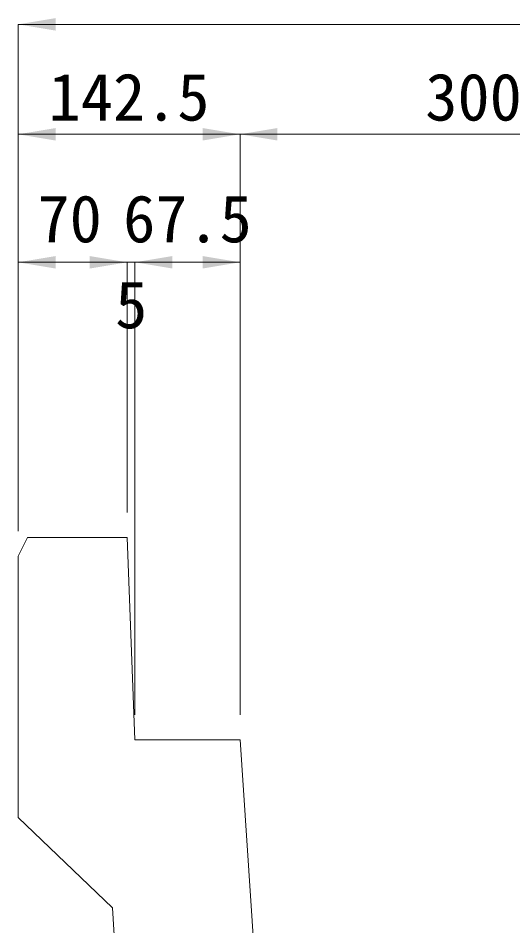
# Model space of a CAD drawing. Units: millimetres at full size; some dimension numbers follow another scale. Extents: x 47228 to 87734, y -20408 to -2620.
# Drawn here: x 56611 to 56929, y -15594 to -15010 of the extents above; entities that cross this region are included whole.
import ezdxf
from ezdxf.enums import TextEntityAlignment as Align

# ---------------------------------------------------------------- set-up
doc = ezdxf.new("R2010")
doc.units = ezdxf.units.MM
doc.header["$LTSCALE"] = 40
doc.layers.add('寸法線', color=7, linetype='Continuous', lineweight=9)
doc.layers.add('本体', color=2, linetype='Continuous', lineweight=13)
doc.styles.add('ＭＳ ゴシック', font='')
doc.styles.get('ＭＳ ゴシック').set_extended_font_data('MS Gothic')

# ---------------------------------------------------------------- blocks, each defined once
blk = doc.blocks.new('filled_arrow')
at = {"color": 0, "linetype": 'Continuous', "lineweight": -2}
blk.add_solid([(7.5, 1.25), (0, 0), (7.5, -1.25)], dxfattribs=at)

msp = doc.modelspace()

# ---------------------------------------------------------------- linework, layer by layer
at = {"layer": '寸法線'}
for p, q in [((56611.11, -15014.25), (57196.11, -15014.25)), ((56611.11, -15339.9), (56611.11, -15014.25)), ((56611.11, -15084.88), (56753.61, -15084.88)), ((56611.11, -15339.9), (56611.11, -15084.88)), ((56753.61, -15084.88), (57053.61, -15084.88)), ((56753.61, -15457.9), (56753.61, -15084.88)), ((56753.61, -15457.9), (56753.61, -15084.88)), ((56611.11, -15167.13), (56681.11, -15167.13)), ((56611.11, -15339.9), (56611.11, -15167.13)), ((56633.11, -15167.13), (56734.11, -15167.13)), ((56681.11, -15327.9), (56681.11, -15167.13)), ((56681.11, -15327.9), (56681.11, -15167.13)), ((56686.11, -15457.9), (56686.11, -15167.13)), ((56686.11, -15167.13), (56753.61, -15167.13)), ((56686.11, -15457.9), (56686.11, -15167.13)), ((56753.61, -15457.9), (56753.61, -15167.13))]:
    msp.add_line(p, q, dxfattribs=at)
at = {"layer": '本体'}
for p, q in [((56611.11, -15355.9), (56617.11, -15343.9)), ((56617.11, -15343.9), (56681.11, -15343.9)), ((56681.11, -15343.9), (56686.11, -15473.9)), ((56611.11, -15355.9), (56611.11, -15523.9)), ((56686.11, -15473.9), (56753.61, -15473.9)), ((56753.61, -15473.9), (56770.5, -15727.22)), ((56611.11, -15523.9), (56671.61, -15581.9)), ((56671.61, -15581.9), (56686.61, -15821.9))]:
    msp.add_line(p, q, dxfattribs=at)

# ---------------------------------------------------------------- block references
at = {"layer": '寸法線', "xscale": 3.2, "yscale": 3.2}
for p in [(56611.11, -15014.25), (56611.11, -15084.88), (56753.61, -15084.88), (56611.11, -15167.13), (56686.11, -15167.13), (56686.11, -15167.13)]:
    msp.add_blockref('filled_arrow', p, dxfattribs=at)
at = {"layer": '寸法線', "xscale": 3.2, "yscale": 3.2, "rotation": 180}
for p in [(56753.61, -15084.88), (56681.11, -15167.13), (56681.11, -15167.13), (56753.61, -15167.13)]:
    msp.add_blockref('filled_arrow', p, dxfattribs=at)

# ---------------------------------------------------------------- texts
at = {"layer": '寸法線', "style": 'ＭＳ ゴシック'}
for s, p in [('142.5', (56682.36, -15060.88)), ('300', (56903.61, -15060.88)), ('70', (56644.17, -15139.13)), ('67.5', (56719.86, -15139.13)), ('5', (56683.76, -15194.34))]:
    msp.add_text(s, height=30.38, dxfattribs=at).set_placement(p, align=Align.MIDDLE_CENTER)

doc.saveas('drawing.dxf')
